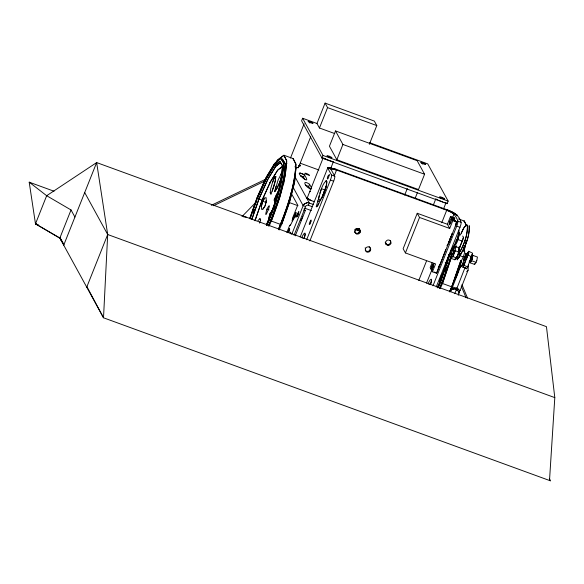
<?xml version="1.0" encoding="UTF-8"?>
<svg xmlns="http://www.w3.org/2000/svg" width="584" height="584" viewBox="0 0 584 584"><rect width="100%" height="100%" fill="white"/><g stroke="black" fill="none" stroke-linecap="round" stroke-linejoin="round"><path stroke-width="0.88" d="M452.542 253.901L452.593 254.792L454.345 250.419L451.629 249.353L451.286 249.806M456.703 257.011L456.695 257.989L454.885 259.771L451.067 258.376L451.607 254.274M465.499 255.084L465.222 256.15M295.241 166.491L295.971 167.82L294.555 182.296L289.474 202.203L281.736 224.19L279.137 229.979M465.915 242.382L464.09 250.806M63.736 245.2L63.911 244.689L59.94 238.265L35.478 223.84L46.669 195.713L96.652 162.578L107.69 234.52L103.514 317.791L550.624 480.895L549.34 478.537M458.688 292.073L460.068 290.62L468.069 270.209L468.412 264.559M549.507 480.486L554.8 397.616L546.456 326.668L96.652 162.578L63.911 244.689L60.028 237.593L71.029 209.955L46.669 195.713L29.2 182.164L35.478 223.84L60.013 238.075L61.656 241.039M305.111 234.177L304.41 237.586M431.437 280.254L430.736 283.671M472.361 257.449L470.624 261.325M284.218 181.113L284.51 178.01L284.269 180.376M289.978 225.614C293.007 221.672 293.431 216.671 295.964 212.598M298.811 211.744C297.84 219.577 295.117 216.503 298.796 211.744M316.265 206.495C316.579 207.787 317.82 205.502 317.973 205.13C321.346 197.567 326.558 190.421 326.836 181.726L326.281 180.712C322.602 183.792 321.499 188.946 319.828 193.253M457.089 257.821L457.243 259.785L459.279 256.675L458.163 258.143L457.425 258.23M283.985 183.142L284.072 182.661M294.599 181.836L295.935 168.155M316.265 206.451L321.434 188.683L324.66 189.858L326.514 185.748M465.696 244.251L465.923 242.039M458.63 233.768L458.878 230.746M292.73 218.701C290 225.643 297.125 214.153 295.978 212.605M452.877 256.602L455.221 250.711L455.754 246.609L459.571 248.003L459.039 252.106L456.695 257.989L452.877 256.602L451.067 258.376M464.061 258.887L463.309 260.238M272.487 182.493L274.896 176.412L275.619 177.5L275.334 180.843L274.108 185.756L270.961 194.114L270.217 192.683L270.779 188.435L272.487 182.493L274.896 176.412L276.261 176.908M358.291 233.111L359.729 231.614L359.51 229.249M472.281 257.873L471.463 260.201M463.265 237.644L459.455 248.112M289.649 229.665L289.481 230.315M289.693 229.366L289.372 228.775M294.088 216.919L294.409 217.511M294.132 216.627L294.292 215.985M296.913 216.065L297.241 216.657M296.964 215.773L297.125 215.131M472.317 257.697L472.354 256.829M468.872 252.5L464.039 265.318L462.849 267.238L464.974 267.728L466.441 268.903L467.631 266.983L472.624 253.237L468.748 251.266L466.791 253.923M472.456 254.164L471.631 256.777L468.039 255.113L468.748 251.266M261.42 206.459L262.581 201.21L264.815 197.932L266.173 197.713C266.501 201.721 265.735 206.123 262.888 209.138L261.537 209.357L261.42 206.459L262.581 201.21L264.815 197.932M268.552 219.474L269.713 214.226L271.947 210.948L269.713 214.226L268.611 220.927M439.65 281.889L440.803 276.641L443.037 273.363L440.803 276.641L439.701 283.335M464.185 258.493C465.813 258.624 465.083 262.596 464.565 260.084M453.556 246.871C457.506 244.097 458.834 237.345 459.228 232.6L458.564 232.6M471.04 260.997L470.135 261.223L470.01 262.756L474.522 264.399M452.695 249.47L452.571 250.113M464.609 256.734L465.601 257.223L466.317 255.901L465.178 255.602M454.191 251.441L451.746 250.521L451.629 249.353L453.987 250.215M432.985 267.355L433.832 263.369L432.89 264.224M266.282 200.611L265.129 205.86L262.888 209.138M319.222 195.421L318.557 198.991L320.171 199.582M275.911 186.398L274.721 191.698L276.977 188.347L279.502 182.828L281.649 176.609L279.502 182.828L276.977 188.347L274.721 191.698L278.05 180.179L281.78 172.645M465.236 261.216C463.426 260.347 467.361 258.544 467.156 256.303C468.937 254.558 466.674 252.85 468.645 253.544M433.547 265.683L431.561 270.144L432.459 271.786L436.562 273.283L456.929 222.11L454.622 220.898L453.972 219.723L451.921 218.971L450.906 222.329L449.162 224.84L449.95 221.029M310.958 221.591C312.192 216.095 307.418 226.928 310.038 223.898M452.133 233.709L448.402 243.44M450.22 253.456L449.154 254.376L440.161 281.466L437.569 287.233M449.965 253.668L440.519 282.116L437.985 287.751M451.658 253.587L450.512 258.296L442.059 282.678L439.526 288.313M453.315 246.755L452.476 250.215L453.301 246.864M309.98 200.078L309.651 199.83L314.28 201.714M294.562 182.069L289.584 201.86L281.736 224.19M433.584 265.494L433.832 263.369L432.81 264.34L431.474 267.611L431.072 269.246L432.094 269.618M463.988 251.127L465.66 244.477M282.839 166.133L277.918 169.842L270.735 181.252L262.07 200.283L254.982 220.716L262.07 200.283L269.99 182.675L277.407 170.484L282.284 166.579M266.465 224.774C274.385 206.072 281.364 186.405 282.474 165.965L279.911 161.293L274.064 165.973L266.019 179.251L273.838 166.265L279.7 161.301L282.422 165.411C281.678 186.084 274.283 205.889 266.479 224.818M266.895 225.336C275.115 205.575 282.532 184.88 283.656 163.33L280.94 158.366L274.487 163.651L266.187 177.434L257.201 197.392L249.762 218.533M268.414 225.869C276.692 206.145 284.05 185.435 285.196 163.892L282.254 158.936L285.145 163.301L284.138 176.456L279.422 195.881L270.969 220.263L268.436 225.898M287.744 232.724L289.606 228.585L288.562 232.724M302.687 216.248L302.519 216.861M304.381 237.717C306.943 229.746 303.008 233.702 301.87 237.717L304.293 238.601M430.707 283.802C433.255 276.152 429.525 279.429 428.196 283.802L430.62 284.685M448.621 242.988L452.096 233.79M455.491 221.723L455.527 220.365L454.783 221.321M437.562 287.189L440.161 281.466L447.548 260.435L449.074 254.39M437.891 287.897L440.519 282.116L448.366 259.785L449.877 253.777M439.504 288.284L442.059 282.678L449.899 260.347L451.629 253.507M453.315 250.04L454.374 245.842M460.594 261.15L451.739 286.861L449.534 291.774L451.739 286.861L460.572 261.165M463.185 250.886L464.455 245.849M250.251 218.839L257.559 198.042L265.859 179.551M290.577 233.782L290.693 232.133L289.934 233.096M453.352 249.923L454.243 246.419M463.251 250.667L464.368 246.287M292.35 220.438L292.701 217.766L297.731 205.123L291.007 192.851M456.929 290.759L457.776 290.219L456.973 288.138L464.974 267.728M471.916 256.442L471.733 255.675M278.809 197.932L279.283 196.253M431.423 267.771L431.072 269.246L430.167 267.603L432.043 262.888M449.899 260.347L450.374 258.661M458.593 234.096C457.593 240.163 454.133 245.316 451.512 250.565M276.458 198.02L277.217 195.341M447.548 260.435L448.308 257.748M457.703 258.164L457.243 259.785L457.944 258.106M457.016 256.573C463.054 247.448 467.93 236.111 467.339 225.11C463.083 226.212 462.477 231.957 460.228 235.075M457.323 258.252L456.615 258.34L458.301 258.026C464.506 248.689 469.864 237.133 469.186 225.782M455.892 247.543L456.403 245.798M460.812 244.842C461.324 243.017 465.061 236.761 462.681 236.053M457.024 256.537C462.908 247.382 467.908 236.221 467.404 225.183C463.74 225.621 462.973 230.636 461.192 233.14M459.352 256.573C464.806 247.521 469.93 236.52 469.2 225.869M457.856 239.834L459.316 234.213L459.228 232.6L458.535 232.673M455.374 258.296L454.885 259.771L455.6 258.267M458.652 250.777L459.484 248.273L458.688 250.529M470.959 257.478L471.31 256.456M269.713 183.486L269.99 182.675M431.503 267.501L432.029 266.034M458.914 248.645L460.396 245.681L458.725 250.288M272.18 191.245L275.502 179.828L275.582 177.229L274.896 176.412M251.813 219.606L259.099 198.604L267.487 179.916L275.378 166.827L280.59 162.418M266.793 225.482C275.057 205.502 282.817 184.566 283.605 162.739L280.714 158.373L274.692 163.476M274.108 209.532L274.984 207.013M445.782 270.268L446.658 267.742M249.726 218.693L257.201 197.392L266.114 177.543L274.589 163.564M253.653 212.437L254.551 209.882M266.91 209.116C262.223 226.198 274.21 196.012 266.91 209.116L268.961 209.86M275.035 164.089L277.728 159.812L284.065 155.286L293.299 158.658L295.942 164.462C294.584 187.011 286.919 208.649 278.422 229.388C286.934 208.495 294.774 186.697 295.913 163.965L293.497 159.556M310.922 221.694L310.082 223.818M450.739 237.462L448.607 242.608M456.119 277.232L461.491 261.026L456.104 277.305M463.864 259.077L463.995 259.449C464.725 258.238 466.944 253.77 465.616 253.142M253.719 212.233L254.602 209.707M251.813 219.307L259.099 198.604L267.968 179.12M274.108 209.671L274.984 207.189M281.685 222.686L284.386 215.007M445.782 270.428L446.658 267.947M445.745 249.587L442.752 257.522M259.508 223.095L260.639 220.058L260.406 218.993L259.858 218.715L257.989 220.569M275.874 200.757L274.692 201.341L274.203 200.027L278.685 190.172M442.103 259.179L436.562 273.283L436.306 272.816M449.906 291.635L451.906 288.613L456.381 289.642L459.484 292.124L458.25 295.263M452.352 289.554L451.111 288.562L459.112 268.151L464.871 262.092L462.849 267.238M450.673 291.752L451.906 288.613L453.447 289.503M451.111 288.562L452.49 287.109L460.491 266.698L459.112 268.151M461.375 266.735L464.141 259.668M462.185 265.778L462.762 264.304L464.871 262.092M454.783 293.723L456.381 289.642M457.681 290.562L458.279 289.036M476.785 260.632L477.442 257.055L472.916 255.391L471.492 256.164M60.13 237.783L59.94 238.265L103.514 317.791L86.928 286.686M450.877 250.609L450.06 253.843L453.199 254.96M452.52 254.653L450.052 253.828L451.746 250.521L454.885 251.66M470.354 262.749L472.244 259.07L472.923 255.405M474.544 264.377L475.434 263.661L476.756 260.712M86.731 287.167L107.69 234.52L84.695 192.552M334.727 133.575L319.448 127.998L316.973 123.494L302.614 118.253L301.592 120.822L321.966 158.008L447.118 203.663L448.14 201.093L427.765 163.907L369.636 142.7M290.474 158.067L304.103 123.823M309.761 123.027L310.272 121.742M310.717 136.729L298.461 167.52L295.197 167.228M316.973 123.494L325.091 103.105L374.329 121.07L376.797 125.575L369.336 144.336M319.448 127.998L327.558 107.617L325.091 103.105M304.833 179.624L303.563 177.31L304.49 174.981C288.934 166.82 314.053 189.471 304.49 174.981M286.853 232.454L289.54 225.716L290.715 224.555M309.921 188.909L308.659 186.595L309.578 184.274C301.037 178.397 305.41 188.194 311.352 188.99M326.252 159.242L321.966 158.008L322.988 155.439L302.614 118.253M291.701 234.432L303.147 205.656L304.249 204.035M323.003 158.3L307.096 198.261L307.885 198.947M294.037 235.286L305.958 205.78L307.615 205.079L312.549 206.743M335.515 130.933L329.434 146.226L336.844 159.753L418.494 189.537L424.583 174.244L417.173 160.717L335.515 130.933L342.925 144.46L424.583 174.244M295.256 235.856L305.301 210.62L304.154 208.524M308.352 205.218L309.279 202.889L294.453 175.835M328.653 157.505L329.164 156.22M300.169 237.053L327.931 167.404L336.143 169.316L446.315 209.51C452.856 211.605 459.228 215.029 461.083 222.292A4.438 0.81 -70 0 1 459.966 227.3L436.204 287.007M330.931 167.885L333.252 162.06M336.844 159.753L342.925 144.46M306.651 239.747L330.405 180.04A4.438 0.81 -70 0 0 331.522 175.032L327.653 167.98L328.069 167.374L336.143 169.316L336.545 170.046L446.716 210.24C452.301 211.591 456.141 215.606 457.849 221.117L461.083 222.292M334.216 175.901L336.545 170.046L331.164 168.754L330.887 169.156L334.756 176.207A4.438 0.81 -70 0 1 333.639 181.215L309.878 240.922M404.69 195.063L407.289 188.537M422.349 164.097L422.86 162.812M415.027 198.604L417.348 192.778M451.921 218.971L452.826 220.613L449.702 228.461L447.41 224.278L417.246 213.277L403.135 248.748L405.427 252.93L435.584 263.932L432.459 271.786M405.427 252.93L419.538 217.46L417.246 213.277M433.321 205.086L435.919 198.56M441.249 198.582L441.759 197.297M443.526 208.955L445.84 203.13M418.794 280.422L426.437 261.201M441.73 222.774L446.716 210.24L446.315 209.51L453.527 212.649L457.214 215.24L446.716 210.24M447.41 224.278L450.534 216.43L454.637 217.927L453.951 220.759M432.124 265.793L432.781 264.406M426.495 283.138L432.182 269.158M452.644 217.431L453.98 214.058M438.161 268.166L439.394 265.07M455.746 223.971L456.673 221.65L457.849 221.117A4.438 0.81 -70 0 1 456.732 226.125L432.978 285.824M456.659 239.287L455.907 241.185M453.279 250.069L453.943 248.39L455.754 246.609M276.108 200.407L274.816 201.378L274.203 200.027L276.626 193.968M432.291 268.954L432.89 267.596M451.855 234.761L452.257 233.848M450.797 222.57C448.059 228.256 449.629 219.781 451.432 218.073L450.534 216.43M265.99 179.288L257.559 198.042L262.07 200.283M269.209 225.993C277.685 205.261 285.357 183.632 286.715 161.096L284.065 155.286M301.986 218.365L300.899 220.54M440.299 288.401L442.504 283.488L451.79 256.048L442.504 283.488L451.739 286.861M318.857 203.159L317.484 205.933M255.208 219.825L255.536 219.109M459.206 248.762L459.52 246.886L458.958 247.017M465.477 254.354L467.047 253.704L466.777 253.974M455.608 225.431L455.359 225.906L456.929 222.11L452.826 220.613M448.074 243.966L447.081 245.674L447.497 245.061M294.81 216.919L294.54 217.365M288.971 229.366L289.241 228.921M297.643 216.065L297.373 216.511M471.405 260.34L471.215 260.712M275.115 165.732L276.028 164.213M275.692 162.914L277.101 160.607L283.758 155.264L286.678 160.593L285.277 175.528L279.831 197.115L271.414 221.081L280.649 224.446M275.195 165.659L276.13 164.126M268.421 178.127L276.152 165.841L280.707 162.593M286.598 163.761L286.956 163.184M452.819 219.876L453.483 218.825L452.834 217.642L454.892 218.394M458.25 258.668L459.71 255.719L465.061 257.391M466.886 253.755L467.463 252.857M472.025 259.566L471.135 260.873M458.36 253.127L459.039 252.106L455.221 250.711M280.583 174.66L282.386 171.981M450.067 253.682L449.154 254.376M305.49 206.502L303.147 205.656L304.315 203.94L307.016 202.714M431.561 270.144L431.904 269.655M307.33 197.939L307.096 198.261L309.615 199.911M300.154 166.024L300.519 165.637L299.402 164.71L300.519 165.637L298.636 165.863M307.403 197.932L307.096 198.261L309.038 199.224M464.514 257.245L465.339 256.391M319.63 200.954C323.886 195.501 326.106 188.42 326.821 181.609L326.23 180.719L325.492 181.339M466.689 271.662L468.069 270.209M458.557 293.095L459.484 292.124M241.98 216.591L256.376 201.845M466.777 254.303L467.733 253.544L468.842 253.77M452.118 248.631C456.243 243.572 458.739 236.622 458.812 230.111M470.945 258.478L470.273 259.092L470.865 257.668L471.675 257.858L471.303 259.544L470.054 260.274M470.989 258.464L471.244 257.756M470.135 261.223L469.2 261.924L471.003 261.048M294.489 217.452L292.774 218.416L294.037 217.452M456.433 222.248L457.849 221.117M471.587 255.507L472.003 256.179M447.198 262.815L445.913 263.793L445.293 262.442L447.344 263.187M292.883 158.95L293.299 158.658M463.973 221.365L464.389 221.066L466.455 225.599M304.775 203.663L307.695 202.604L313.477 204.422M465.55 254.259L466.28 253.828M458.155 254.31L458.973 253.843M446.964 263.172L445.782 263.756L445.293 262.442M211.32 205.305L266.056 179.047M213.525 205.707L264.99 181.011M453.622 289.321L453.907 288.43L455.768 288.7L456.973 288.138L460.068 290.62M467.623 253.566C469.032 253.237 466.185 253.894 467.894 253.595M467.426 256.632L465.689 257.354L466.944 258.113M467.952 255.31L466.521 255.668L467.864 254.514M470.229 258.727L471.755 258.201L470.602 259.384M468.018 253.398L466.631 253.66L468.076 253.602M469.806 261.836C468.989 262.231 471.273 260.873 469.492 261.982M467.01 254.157L467.623 254.077M468.164 253.668L467.543 253.726M296.862 216.598L294.92 216.744L297 216.846M469.281 261.406L469.93 261.377M454.199 288.423L454.71 288.438M299.745 173.017L300.118 173.054M309.921 191.588L310.294 191.625M321.966 158.008L324.076 158.147M332.201 161.44L333.267 161.542M298.731 165.892L299.351 165.951M309.359 175.244C305.768 171.805 301.183 173.338 309.359 175.244M445.351 202.56L444.3 202.385M309.776 191.574L310.359 191.632M243.652 216.905L246.368 217.197M465.864 258.989L466.726 259.165M455.046 288.511L456.498 289.036M296.3 167.447L295.497 167.243M298.234 167.834L297.679 167.783M469.616 260.814L470.434 260.975M452.49 287.109L456.973 288.138M300.424 173.127L303.038 174.076M332.15 161.432L327.04 159.673M450.578 253.449L453.147 254.142M464.609 260.522C463.2 259.033 465.558 260.807 464.813 260.457M359.839 230.811L355.072 229.271L359.773 231.3M38.04 224.803L35.478 223.84L37.215 224.395M453.104 254.361L450.03 253.368L453.169 254.507M336.545 170.046L332.216 168.812L330.887 169.156L327.653 167.98M356.729 228.702L359.686 229.724M453.52 254.989L450.249 253.85L452.688 254.733M442.906 202.013L438.343 200.173M305.739 185.091L308.659 186.595M455.016 250.894L451.885 249.755L454.323 250.755M451.031 252.587L454.169 253.726M327.558 107.617L376.797 125.575M322.988 155.439L448.14 201.093M458.513 218.927L464.389 221.066M451.432 218.073L453.483 218.825M300.286 163.213L318.871 169.995M331.522 175.032L334.756 176.207M330.405 180.04L333.639 181.215M456.732 226.125L459.966 227.3M419.538 217.46L449.702 228.461M464.791 240.601L466.638 241.272M457.447 239.367L462.367 241.163M451.447 248.623L452.673 249.076M454.972 250.485L451.834 249.339L454.301 250.302M317.659 200.976L319.273 201.568M458.36 253.989L459.586 254.441M471.595 260.698L476.106 262.347M288.591 202.29L297.964 205.707M304.614 208.138L311.374 210.605M303.658 210.021L305.301 210.62M274.203 200.027L276.254 200.779M385.345 243.805L388.761 245.054M297.584 213.729L298.76 214.153M262.581 201.21L265.997 202.458M294.759 214.583L295.927 215.014M434.255 272.064L435.627 272.567M269.713 214.226L271.078 214.729M440.803 276.641L442.168 277.137M269.428 219.701L270.969 220.263M440.519 282.116L442.059 282.678M288.401 230.571L289.569 230.994M29.2 182.164L54.035 191.231M107.69 234.52L554.8 397.616M35.478 223.84L38.055 224.774M453.228 251.47L454.79 252.047M464.988 257.128L464.543 257.865L465.105 258.128M450.417 253.653L453.826 254.923M357.758 228.49L359.445 229.176L359.021 228.767M457.936 253.106L458.571 253.368M355.89 228.512L359.853 230.206M444.439 202.422L447.118 203.663L446.03 202.94M464.039 265.318L467.631 266.983M463.214 266.859L466.806 268.523M455.768 288.7L457.411 289.657M468.083 255.004L466.835 254.296M303.395 174.251L303.899 174.528M302.118 176.405L300.446 175.726L303.563 177.31M302.476 176.572L302.979 176.857M313.988 201.677L313.265 201.319L313.601 201.538M436.825 199.327L437.664 199.794M308.009 199.027L308.848 199.487M324.908 158.622L325.668 159.052M310.024 199.903L311.608 200.794M456.819 289.219L457.228 289.518M471.872 255.821L471.529 255.201M471.573 255.266L472.091 256.004L471.434 255.142M451.906 288.613L452.899 289.481M458.221 252.989L458.995 253.799M354.758 231.811L355.357 232.651M464.076 259.486L464.543 260.23M259.858 218.715L260.639 220.058M464.083 221.051L466.616 225.658M390.419 242.813L390.82 243.543M370.11 249.689L370.512 250.419M359.729 231.614L360.131 232.344M365.102 247.864L365.504 248.594M354.722 229.789L355.123 230.519M309.578 184.274L311.695 188.128M292.781 186.727L303.147 205.656M71.029 209.955L74.913 217.051M270.217 192.683L270.961 194.114M295.154 166.447L295.876 168.024M460.447 253.624L460.834 254.493M461.951 284.642L467.536 298.103M461.221 286.072L466.112 297.847M465.032 260.23L464.827 259.332L464.353 259.989L464.105 258.639M472.398 257.237L472.361 256.836M474.464 263.676L474.507 264.377M390.207 240.447A2.708 2.628 -28.7 0 1 388.74 244.397A2.708 2.628 -28.7 0 1 385.236 242.134M358.751 228.483A2.708 2.628 -28.7 0 1 359.05 232.6A2.708 2.628 -28.7 0 1 354.889 232.074M369.132 246.558A2.708 2.628 -28.7 0 1 369.416 250.689A2.708 2.628 -28.7 0 1 365.255 250.12M463.725 251.156A5.555 1.007 -70 0 1 463.63 255.85A5.555 1.007 -70 0 1 460.44 260.493M450.709 237.681A9.994 1.818 -70 0 1 448.22 243.353M329.31 174.813C327.011 183.799 326.361 175.85 329.31 174.813M458.36 257.398L458.294 257.975L458.36 257.398M322.288 197.282L324.66 189.858L322.288 197.282M466.112 255.588L465.368 256.354L466.112 255.588M387.25 245.083A2.708 2.628 -28.7 0 0 390.995 242.265A2.708 2.628 -28.7 0 0 386.717 240.542A2.708 2.628 -28.7 0 0 387.25 245.083M356.554 233.892A2.708 2.628 -28.7 0 0 360.299 231.067A2.708 2.628 -28.7 0 0 356.028 229.344A2.708 2.628 -28.7 0 0 356.554 233.892M366.942 251.967A2.708 2.628 -28.7 0 0 370.687 249.142A2.708 2.628 -28.7 0 0 366.409 247.419A2.708 2.628 -28.7 0 0 366.942 251.967M440.65 197.684A2.708 0.416 21.7 0 0 444.585 198.867A2.708 0.416 21.7 0 0 440.971 197.034A2.708 0.416 21.7 0 0 440.65 197.684M421.757 163.206A2.708 0.416 21.7 0 0 425.692 164.389A2.708 0.416 21.7 0 0 422.071 162.549A2.708 0.416 21.7 0 0 421.757 163.206M309.162 122.129A2.708 0.416 21.7 0 0 313.097 123.312A2.708 0.416 21.7 0 0 309.483 121.479A2.708 0.416 21.7 0 0 309.162 122.129M328.004 156.585A2.708 0.416 21.7 0 0 331.982 157.804A2.708 0.416 21.7 0 0 328.442 155.979A2.708 0.416 21.7 0 0 328.004 156.585"/></g></svg>
